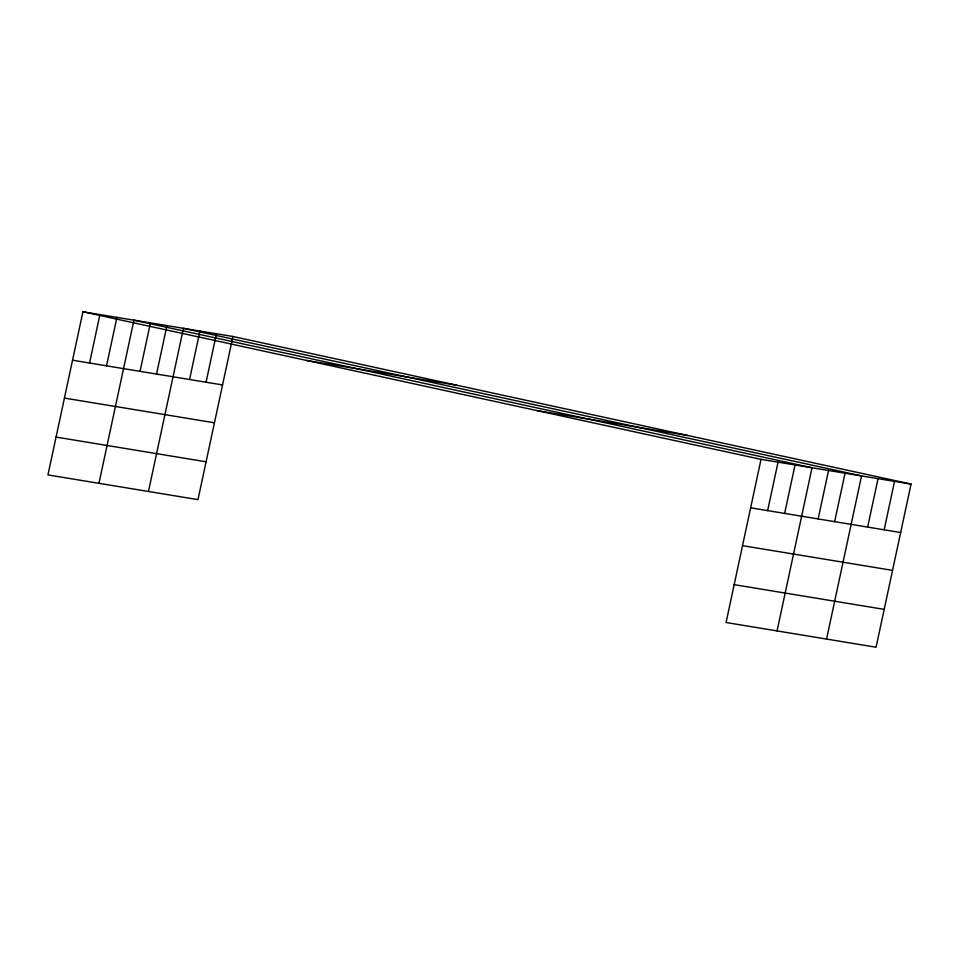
<?xml version="1.0" encoding="UTF-8"?>
<svg xmlns="http://www.w3.org/2000/svg" width="959" height="959" viewBox="0 0 959 959"><rect width="100%" height="100%" fill="white"/><g stroke="black" fill="none" stroke-linecap="round" stroke-linejoin="round"><path stroke-width="1.44" d="M232.941 336.489L82.93 311.771L47.95 474.921L197.974 499.639L232.941 336.489L911.05 484.079L876.07 647.229L726.059 622.511L761.026 459.361L911.05 484.079M89.547 363.029L99.928 314.576M106.545 365.823L116.926 317.381M98.957 483.324L133.936 320.174L812.033 467.764L777.066 630.914M140.05 371.349L150.431 322.895M156.545 374.07L166.938 325.616M148.465 491.488L183.445 328.338L861.542 475.916L826.562 639.066M189.558 379.5L199.94 331.059M206.053 382.221L216.446 333.768M767.644 510.608L778.037 462.154M784.642 513.413L795.035 464.959M818.147 518.927L828.54 470.485M834.654 521.648L845.047 473.195M867.655 527.09L878.048 478.637M884.162 529.812L894.543 481.358M306.7 360.476L456.724 385.194M537.256 410.656L687.279 435.374M72.536 360.224L222.56 384.943M750.645 507.814L900.669 532.521M64.421 398.081L214.444 422.799M742.53 545.659L892.553 570.377M56.066 437.076L206.089 461.794M734.162 584.654L884.186 609.373M82.93 311.771L761.026 459.361"/></g></svg>
